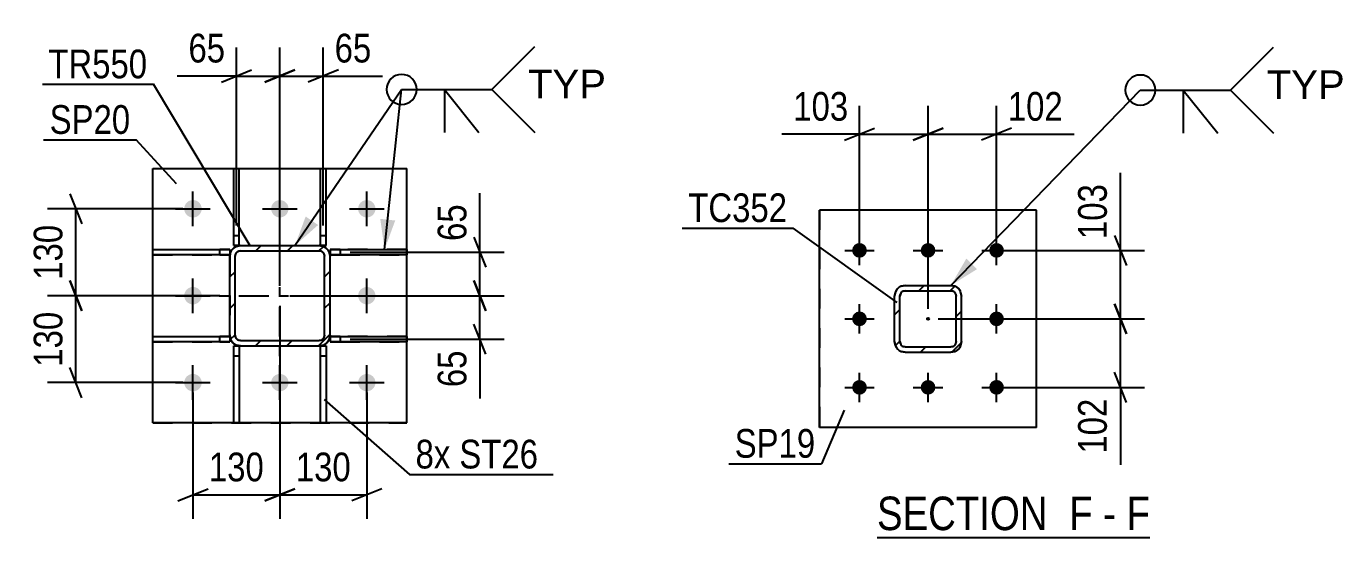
# Model space of a CAD drawing. Header units: millimetres. Extents: x -787 to 402, y -866 to -25.
# Drawn here: x -15.5 to 116, y -216.7 to -165.8 of the extents above; entities that cross this region are included whole.
import ezdxf

# ---------------------------------------------------------------- set-up
doc = ezdxf.new("R2010")
doc.units = ezdxf.units.MM
doc.linetypes.add('DXK_LINE_DOT2', pattern=[3.9198, 1.9599, -1.9599])
doc.linetypes.add('DXK_LINE_DOT3', pattern=[5.9187, 2.979, -0.9799, 0.9799, -0.9799])
doc.styles.add('Arial', font='arial.ttf', dxfattribs={"height": 0.2})
doc.styles.add('Arial Narrow', font='ARIALN.TTF', dxfattribs={"height": 0.2})

# ---------------------------------------------------------------- blocks, each defined once
blk = doc.blocks.new('Unknown-569028579-17 - 82847')
at = {"color": 6, "linetype": 'Continuous'}
blk.add_line((69.35, -216.75), (96.57, -216.75), dxfattribs=at)
at = {"color": 0, "linetype": 'Continuous'}
for points in [[(87.46, -216), (87.46, -212.5), (69.35, -212.5), (69.35, -216)], [(90.85, -216), (90.85, -212.5), (88.51, -212.5), (88.51, -216)], [(93.18, -216), (93.18, -212.5), (91.9, -212.5), (91.9, -216)], [(96.57, -216), (96.57, -212.5), (94.23, -212.5), (94.23, -216)]]:
    blk.add_wipeout(points, dxfattribs=at)
at = {"color": 7, "linetype": 'Continuous', "style": 'Arial Narrow'}
for s, p in [('SECTION ', (69.35, -216)), ('F', (88.51, -216)), ('F', (94.23, -216)), ('-', (91.9, -216))]:
    blk.add_text(s, height=3.34, dxfattribs=at).set_placement(p)
blk = doc.blocks.new('Part-569028579-82679 - 82439')
at = {"color": 2, "linetype": 'Continuous'}
for p, q in [((5.2, -197.62), (5.2, -197.62)), ((5.2, -197.62), (5.73, -197.62)), ((5.2, -205.29), (5.2, -197.62)), ((5.73, -197.62), (5.73, -197.62)), ((5.73, -197.62), (5.73, -205.29)), ((5.73, -205.29), (5.2, -205.29))]:
    blk.add_line(p, q, dxfattribs=at)
at = {"color": 7, "linetype": 'DXK_LINE_DOT2'}
for p, q in [((5.2, -197.62), (5.2, -197.62)), ((5.2, -197.62), (5.73, -197.62)), ((5.73, -197.62), (5.73, -197.62)), ((5.2, -198.62), (5.73, -198.62))]:
    blk.add_line(p, q, dxfattribs=at)
blk = doc.blocks.new('Part-569028579-82677 - 82439')
at = {"color": 2, "linetype": 'Continuous'}
for p, q in [((5.2, -187.62), (5.2, -179.95)), ((5.2, -179.95), (5.73, -179.95)), ((5.73, -187.62), (5.73, -179.95)), ((5.2, -187.62), (5.73, -187.62)), ((5.2, -187.62), (5.2, -187.62)), ((5.73, -187.62), (5.73, -187.62))]:
    blk.add_line(p, q, dxfattribs=at)
at = {"color": 7, "linetype": 'DXK_LINE_DOT2'}
for p, q in [((5.2, -186.62), (5.73, -186.62)), ((5.73, -187.62), (5.2, -187.62))]:
    blk.add_line(p, q, dxfattribs=at)
blk = doc.blocks.new('Part-569028579-82501 - 82439')
at = {"color": 2, "linetype": 'Continuous'}
for p, q in [((-2.87, -205.29), (-2.87, -179.95)), ((-2.87, -179.95), (22.46, -179.95)), ((-2.87, -179.95), (-2.87, -179.95)), ((22.46, -205.29), (22.46, -179.95)), ((22.46, -179.95), (22.46, -179.95)), ((22.46, -205.29), (-2.87, -205.29)), ((-2.87, -205.29), (-2.87, -205.29)), ((22.46, -205.29), (22.46, -205.29))]:
    blk.add_line(p, q, dxfattribs=at)
at = {"color": 7, "linetype": 'DXK_LINE_DOT2'}
for p, q in [((-2.87, -205.29), (-2.87, -179.95)), ((-2.87, -179.95), (22.46, -179.95)), ((22.46, -205.29), (22.46, -179.95)), ((-2.87, -205.29), (22.46, -205.29))]:
    blk.add_line(p, q, dxfattribs=at)
blk = doc.blocks.new('Part-569028579-82667 - 82439')
at = {"linetype": 'Continuous'}
h = blk.add_hatch(dxfattribs=at)
h.set_pattern_fill('', scale=0.7, style=0, pattern_type=0)
h.set_pattern_definition([(45, (4.8792, -196.9622), (-1.57154, 1.57154), [])])
h.paths.add_polyline_path([(4.8, -196.55), (4.88, -196.96), (5.11, -197.31), (5.46, -197.54), (5.86, -197.62), (13.73, -197.62), (14.14, -197.54), (14.49, -197.31), (14.72, -196.96), (14.8, -196.55), (14.8, -188.69), (14.72, -188.28), (14.49, -187.93), (14.14, -187.7), (13.73, -187.62), (5.86, -187.62), (5.46, -187.7), (5.11, -187.93), (4.88, -188.28), (4.8, -188.69)])
h.paths.add_polyline_path([(5.33, -188.69), (5.37, -188.48), (5.49, -188.31), (5.66, -188.19), (5.86, -188.15), (13.73, -188.15), (13.94, -188.19), (14.11, -188.31), (14.22, -188.48), (14.26, -188.69), (14.26, -196.55), (14.22, -196.76), (14.11, -196.93), (13.94, -197.05), (13.73, -197.09), (5.86, -197.09), (5.66, -197.05), (5.49, -196.93), (5.37, -196.76), (5.33, -196.55)])
at = {"color": 7, "linetype": 'DXK_LINE_DOT3'}
for p, q in [((9.8, -202.62), (9.8, -182.62)), ((-0.2, -192.62), (19.8, -192.62))]:
    blk.add_line(p, q, dxfattribs=at)
at = {"color": 7, "linetype": 'DXK_LINE_DOT2'}
for p, q in [((5.46, -187.7), (5.86, -187.62)), ((5.86, -187.62), (13.73, -187.62)), ((13.73, -187.62), (14.14, -187.7)), ((4.8, -188.69), (4.88, -188.28)), ((4.8, -188.69), (4.8, -196.55)), ((5.37, -188.48), (5.33, -188.69)), ((5.33, -196.55), (5.33, -188.69)), ((5.86, -188.15), (5.66, -188.19)), ((5.86, -188.15), (13.73, -188.15)), ((13.94, -188.19), (13.73, -188.15)), ((14.26, -188.69), (14.22, -188.48)), ((14.26, -196.55), (14.26, -188.69)), ((14.72, -188.28), (14.8, -188.69)), ((14.8, -196.55), (14.8, -188.69)), ((4.88, -196.96), (4.8, -196.55)), ((5.33, -196.55), (5.37, -196.76)), ((5.66, -197.05), (5.86, -197.09)), ((5.86, -197.09), (13.73, -197.09)), ((13.73, -197.09), (13.94, -197.05)), ((14.22, -196.76), (14.26, -196.55)), ((14.8, -196.55), (14.72, -196.96)), ((5.86, -197.62), (5.46, -197.54)), ((5.86, -197.62), (13.73, -197.62)), ((14.14, -197.54), (13.73, -197.62))]:
    blk.add_line(p, q, dxfattribs=at)
at = {"color": 2, "linetype": 'Continuous'}
for p, q in [((5.86, -187.62), (5.46, -187.7)), ((5.86, -187.62), (5.86, -187.62)), ((5.86, -187.62), (13.73, -187.62)), ((13.73, -187.62), (13.73, -187.62)), ((14.14, -187.7), (13.73, -187.62)), ((4.88, -188.28), (4.8, -188.69)), ((4.8, -188.69), (4.8, -188.69)), ((4.8, -196.55), (4.8, -188.69)), ((5.33, -188.69), (5.37, -188.48)), ((5.33, -188.69), (5.33, -188.69)), ((5.33, -196.55), (5.33, -188.69)), ((5.66, -188.19), (5.86, -188.15)), ((5.86, -188.15), (5.86, -188.15)), ((5.86, -188.15), (13.73, -188.15)), ((13.73, -188.15), (13.73, -188.15)), ((13.73, -188.15), (13.94, -188.19)), ((14.22, -188.48), (14.26, -188.69)), ((14.26, -188.69), (14.26, -188.69)), ((14.26, -196.55), (14.26, -188.69)), ((14.8, -188.69), (14.72, -188.28)), ((14.8, -188.69), (14.8, -188.69)), ((14.8, -196.55), (14.8, -188.69)), ((4.8, -196.55), (4.8, -196.55)), ((4.8, -196.55), (4.88, -196.96)), ((5.33, -196.55), (5.33, -196.55)), ((5.37, -196.76), (5.33, -196.55)), ((5.86, -197.09), (5.66, -197.05)), ((5.86, -197.09), (5.86, -197.09)), ((5.86, -197.09), (13.73, -197.09)), ((13.94, -197.05), (13.73, -197.09)), ((13.73, -197.09), (13.73, -197.09)), ((14.26, -196.55), (14.22, -196.76)), ((14.26, -196.55), (14.26, -196.55)), ((14.72, -196.96), (14.8, -196.55)), ((14.8, -196.55), (14.8, -196.55)), ((5.46, -197.54), (5.86, -197.62)), ((5.86, -197.62), (5.86, -197.62)), ((5.86, -197.62), (13.73, -197.62)), ((13.73, -197.62), (14.14, -197.54)), ((13.73, -197.62), (13.73, -197.62))]:
    blk.add_line(p, q, dxfattribs=at)
at = {"color": 7, "linetype": 'DXK_LINE_DOT2'}
for centre, radius, start, end in [((5.86, -188.69), 1.07, 112.5, 157.5), ((13.73, -188.69), 1.07, 22.5, 67.5), ((5.86, -188.69), 0.533, 112.5, 157.5), ((13.73, -188.69), 0.533, 22.5, 67.5), ((5.86, -196.55), 1.07, 202.5, 247.5), ((5.86, -196.55), 0.533, 202.5, 247.5), ((13.73, -196.55), 0.533, 292.5, 337.5), ((13.73, -196.55), 1.07, 292.5, 337.5)]:
    blk.add_arc(centre, radius, start, end, dxfattribs=at)
at = {"color": 2, "linetype": 'Continuous'}
for centre, radius, start, end in [((5.86, -188.69), 1.07, 112.5, 157.5), ((13.73, -188.69), 1.07, 22.5, 67.5), ((5.86, -188.69), 0.533, 112.5, 157.5), ((13.73, -188.69), 0.533, 22.5, 67.5), ((5.86, -196.55), 1.07, 202.5, 247.5), ((5.86, -196.55), 0.533, 202.5, 247.5), ((13.73, -196.55), 0.533, 292.5, 337.5), ((13.73, -196.55), 1.07, 292.5, 337.5)]:
    blk.add_arc(centre, radius, start, end, dxfattribs=at)
blk = doc.blocks.new('Part-569028579-82676 - 82439')
at = {"color": 2, "linetype": 'Continuous'}
for p, q in [((13.86, -187.62), (13.86, -179.95)), ((13.86, -179.95), (14.4, -179.95)), ((14.4, -187.62), (14.4, -179.95)), ((13.86, -187.62), (14.4, -187.62)), ((13.86, -187.62), (13.86, -187.62)), ((14.4, -187.62), (14.4, -187.62))]:
    blk.add_line(p, q, dxfattribs=at)
at = {"color": 7, "linetype": 'DXK_LINE_DOT2'}
for p, q in [((13.86, -186.62), (14.4, -186.62)), ((14.4, -187.62), (13.86, -187.62))]:
    blk.add_line(p, q, dxfattribs=at)
blk = doc.blocks.new('Part-569028579-82678 - 82439')
at = {"color": 2, "linetype": 'Continuous'}
for p, q in [((13.86, -197.62), (13.86, -197.62)), ((13.86, -197.62), (14.4, -197.62)), ((13.86, -205.29), (13.86, -197.62)), ((14.4, -197.62), (14.4, -197.62)), ((14.4, -197.62), (14.4, -205.29)), ((14.4, -205.29), (13.86, -205.29))]:
    blk.add_line(p, q, dxfattribs=at)
at = {"color": 7, "linetype": 'DXK_LINE_DOT2'}
for p, q in [((13.86, -197.62), (13.86, -197.62)), ((13.86, -197.62), (14.4, -197.62)), ((14.4, -197.62), (14.4, -197.62)), ((13.86, -198.62), (14.4, -198.62))]:
    blk.add_line(p, q, dxfattribs=at)
blk = doc.blocks.new('Part-569028579-82680 - 82439')
at = {"color": 2, "linetype": 'Continuous'}
for p, q in [((14.8, -188.02), (14.8, -188.02)), ((14.8, -188.02), (22.46, -188.02)), ((14.8, -188.02), (14.8, -188.55)), ((22.46, -188.55), (14.8, -188.55)), ((22.46, -188.02), (22.46, -188.55))]:
    blk.add_line(p, q, dxfattribs=at)
at = {"color": 7, "linetype": 'DXK_LINE_DOT2'}
for p, q in [((15.8, -188.02), (14.8, -188.02)), ((14.8, -188.02), (14.8, -188.02)), ((14.8, -188.55), (15.8, -188.55)), ((22.46, -188.02), (15.8, -188.02)), ((15.8, -188.02), (15.8, -188.55)), ((15.8, -188.55), (22.46, -188.55))]:
    blk.add_line(p, q, dxfattribs=at)
blk = doc.blocks.new('Part-569028579-82681 - 82439')
at = {"color": 2, "linetype": 'Continuous'}
for p, q in [((14.8, -196.69), (14.8, -196.69)), ((14.8, -196.69), (22.46, -196.69)), ((14.8, -196.69), (14.8, -197.22)), ((22.46, -196.69), (22.46, -197.22)), ((22.46, -197.22), (14.8, -197.22))]:
    blk.add_line(p, q, dxfattribs=at)
at = {"color": 7, "linetype": 'DXK_LINE_DOT2'}
for p, q in [((15.8, -196.69), (14.8, -196.69)), ((14.8, -196.69), (14.8, -196.69)), ((22.46, -196.69), (15.8, -196.69)), ((15.8, -196.69), (15.8, -197.22)), ((14.8, -197.22), (15.8, -197.22)), ((15.8, -197.22), (22.46, -197.22))]:
    blk.add_line(p, q, dxfattribs=at)
blk = doc.blocks.new('Part-569028579-82682 - 82439')
at = {"color": 2, "linetype": 'Continuous'}
for p, q in [((-2.87, -188.55), (-2.87, -188.02)), ((-2.87, -188.02), (4.8, -188.02)), ((4.8, -188.55), (-2.87, -188.55)), ((4.8, -188.02), (4.8, -188.55)), ((4.8, -188.55), (4.8, -188.55))]:
    blk.add_line(p, q, dxfattribs=at)
at = {"color": 7, "linetype": 'DXK_LINE_DOT2'}
for p, q in [((-2.87, -188.02), (3.8, -188.02)), ((-2.87, -188.55), (3.8, -188.55)), ((3.8, -188.55), (3.8, -188.02)), ((4.8, -188.02), (3.8, -188.02)), ((3.8, -188.55), (4.8, -188.55)), ((4.8, -188.02), (4.8, -188.02))]:
    blk.add_line(p, q, dxfattribs=at)
blk = doc.blocks.new('Part-569028579-82683 - 82439')
at = {"color": 2, "linetype": 'Continuous'}
for p, q in [((-2.87, -197.22), (-2.87, -196.69)), ((-2.87, -196.69), (4.8, -196.69)), ((4.8, -196.69), (4.8, -197.22)), ((4.8, -197.22), (-2.87, -197.22)), ((4.8, -197.22), (4.8, -197.22))]:
    blk.add_line(p, q, dxfattribs=at)
at = {"color": 7, "linetype": 'DXK_LINE_DOT2'}
for p, q in [((-2.87, -196.69), (3.8, -196.69)), ((3.8, -197.22), (3.8, -196.69)), ((4.8, -196.69), (3.8, -196.69)), ((4.8, -196.69), (4.8, -196.69)), ((-2.87, -197.22), (3.8, -197.22)), ((3.8, -197.22), (4.8, -197.22))]:
    blk.add_line(p, q, dxfattribs=at)
blk = doc.blocks.new('Bolt-569028579-82706 - 82439')
at = {"linetype": 'Continuous'}
for points in [[(0.26, -183.95, -1), (2, -183.95, -1)], [(8.93, -183.95, -1), (10.66, -183.95, -1)], [(17.6, -183.95, -1), (19.33, -183.95, -1)], [(0.26, -192.62, -1), (2, -192.62, -1)], [(17.6, -192.62, -1), (19.33, -192.62, -1)], [(0.26, -201.29, -1), (2, -201.29, -1)], [(8.93, -201.29, -1), (10.66, -201.29, -1)], [(17.6, -201.29, -1), (19.33, -201.29, -1)]]:
    blk.add_hatch(color=1, dxfattribs=at).paths.add_polyline_path(points)
at = {"color": 1, "linetype": 'Continuous'}
for p, q in [((1.13, -185.69), (1.13, -182.22)), ((9.8, -185.69), (9.8, -182.22)), ((18.46, -185.69), (18.46, -182.22)), ((-0.6, -183.95), (2.86, -183.95)), ((8.06, -183.95), (11.53, -183.95)), ((16.73, -183.95), (20.2, -183.95)), ((1.13, -194.35), (1.13, -190.89)), ((18.46, -194.35), (18.46, -190.89)), ((-0.6, -192.62), (2.86, -192.62)), ((16.73, -192.62), (20.2, -192.62)), ((1.13, -203.02), (1.13, -199.55)), ((9.8, -203.02), (9.8, -199.55)), ((18.46, -203.02), (18.46, -199.55)), ((-0.6, -201.29), (2.86, -201.29)), ((8.06, -201.29), (11.53, -201.29)), ((16.73, -201.29), (20.2, -201.29))]:
    blk.add_line(p, q, dxfattribs=at)
blk = doc.blocks.new('Part-569028579-82904 - 82847')
at = {"color": 2, "linetype": 'Continuous'}
for p, q in [((63.61, -205.76), (63.61, -184.1)), ((85.27, -184.1), (63.61, -184.1)), ((85.27, -205.76), (85.27, -184.1)), ((85.27, -184.1), (85.27, -184.1)), ((85.27, -205.76), (63.61, -205.76)), ((85.27, -205.76), (85.27, -205.76))]:
    blk.add_line(p, q, dxfattribs=at)
at = {"color": 7, "linetype": 'DXK_LINE_DOT2'}
for p, q in [((63.61, -184.1), (63.61, -205.76)), ((85.27, -205.76), (85.27, -184.1))]:
    blk.add_line(p, q, dxfattribs=at)
blk = doc.blocks.new('Part-569028579-83074 - 82847')
at = {"linetype": 'Continuous'}
h = blk.add_hatch(dxfattribs=at)
h.set_pattern_fill('', scale=0.7, style=0, pattern_type=0)
h.set_pattern_definition([(45, (71.1863, -197.606), (-1.57154, 1.57154), [])])
h.paths.add_polyline_path([(71.11, -197.2), (71.19, -197.61), (71.42, -197.95), (71.76, -198.18), (72.17, -198.26), (76.71, -198.26), (77.11, -198.18), (77.46, -197.95), (77.69, -197.61), (77.77, -197.2), (77.77, -192.66), (77.69, -192.26), (77.46, -191.91), (77.11, -191.68), (76.71, -191.6), (72.17, -191.6), (71.76, -191.68), (71.42, -191.91), (71.19, -192.26), (71.11, -192.66)])
h.paths.add_polyline_path([(71.64, -192.66), (71.68, -192.46), (71.79, -192.29), (71.97, -192.17), (72.17, -192.13), (76.71, -192.13), (76.91, -192.17), (77.08, -192.29), (77.2, -192.46), (77.24, -192.66), (77.24, -197.2), (77.2, -197.4), (77.08, -197.57), (76.91, -197.69), (76.71, -197.73), (72.17, -197.73), (71.97, -197.69), (71.79, -197.57), (71.68, -197.4), (71.64, -197.2)])
blk.add_hatch(color=30, dxfattribs=at).paths.add_polyline_path([(74.44, -195.03, -1), (74.44, -194.83, -1)])
at = {"color": 7, "linetype": 'DXK_LINE_DOT2'}
for p, q in [((71.76, -191.68), (72.17, -191.6)), ((72.17, -191.6), (76.71, -191.6)), ((76.71, -191.6), (77.11, -191.68)), ((71.11, -192.66), (71.19, -192.26)), ((71.11, -197.2), (71.11, -192.66)), ((71.68, -192.46), (71.64, -192.66)), ((71.64, -197.2), (71.64, -192.66)), ((72.17, -192.13), (71.97, -192.17)), ((72.17, -192.13), (76.71, -192.13)), ((76.91, -192.17), (76.71, -192.13)), ((77.24, -192.66), (77.2, -192.46)), ((77.24, -197.2), (77.24, -192.66)), ((77.69, -192.26), (77.77, -192.66)), ((77.77, -197.2), (77.77, -192.66)), ((71.19, -197.61), (71.11, -197.2)), ((71.64, -197.2), (71.68, -197.4)), ((77.2, -197.4), (77.24, -197.2)), ((77.77, -197.2), (77.69, -197.61)), ((72.17, -198.26), (71.76, -198.18)), ((71.97, -197.69), (72.17, -197.73)), ((72.17, -197.73), (76.71, -197.73)), ((72.17, -198.26), (76.71, -198.26)), ((76.71, -197.73), (76.91, -197.69)), ((77.11, -198.18), (76.71, -198.26))]:
    blk.add_line(p, q, dxfattribs=at)
at = {"color": 2, "linetype": 'Continuous'}
for p, q in [((72.17, -191.6), (71.76, -191.68)), ((72.17, -191.6), (76.71, -191.6)), ((77.11, -191.68), (76.71, -191.6)), ((71.19, -192.26), (71.11, -192.66)), ((71.11, -197.2), (71.11, -192.66)), ((71.64, -192.66), (71.68, -192.46)), ((71.64, -197.2), (71.64, -192.66)), ((71.97, -192.17), (72.17, -192.13)), ((72.17, -192.13), (76.71, -192.13)), ((76.71, -192.13), (76.91, -192.17)), ((77.2, -192.46), (77.24, -192.66)), ((77.24, -197.2), (77.24, -192.66)), ((77.77, -192.66), (77.69, -192.26)), ((77.77, -197.2), (77.77, -192.66)), ((71.11, -197.2), (71.19, -197.61)), ((71.68, -197.4), (71.64, -197.2)), ((77.24, -197.2), (77.2, -197.4)), ((77.69, -197.61), (77.77, -197.2)), ((71.76, -198.18), (72.17, -198.26)), ((72.17, -197.73), (71.97, -197.69)), ((72.17, -197.73), (76.71, -197.73)), ((72.17, -198.26), (76.71, -198.26)), ((76.91, -197.69), (76.71, -197.73)), ((76.71, -198.26), (77.11, -198.18))]:
    blk.add_line(p, q, dxfattribs=at)
at = {"color": 7, "linetype": 'DXK_LINE_DOT3'}
blk.add_line((74.44, -194.93), (74.44, -194.93), dxfattribs=at)
at = {"color": 30, "linetype": 'DXK_LINE_DOT3'}
blk.add_line((74.44, -194.93), (74.44, -194.93), dxfattribs=at)
at = {"color": 30, "linetype": 'Continuous'}
blk.add_circle((74.44, -194.93), 0.1, dxfattribs=at)
at = {"color": 7, "linetype": 'DXK_LINE_DOT2'}
for centre, radius, start, end in [((72.17, -192.66), 1.07, 112.5, 157.5), ((76.71, -192.66), 1.07, 22.5, 67.5), ((72.17, -192.66), 0.533, 112.5, 157.5), ((76.71, -192.66), 0.533, 22.5, 67.5), ((72.17, -197.2), 1.07, 202.5, 247.5), ((72.17, -197.2), 0.533, 202.5, 247.5), ((76.71, -197.2), 0.533, 292.5, 337.5), ((76.71, -197.2), 1.07, 292.5, 337.5)]:
    blk.add_arc(centre, radius, start, end, dxfattribs=at)
at = {"color": 2, "linetype": 'Continuous'}
for centre, radius, start, end in [((72.17, -192.66), 1.07, 112.5, 157.5), ((76.71, -192.66), 1.07, 22.5, 67.5), ((72.17, -192.66), 0.533, 112.5, 157.5), ((76.71, -192.66), 0.533, 22.5, 67.5), ((72.17, -197.2), 1.07, 202.5, 247.5), ((72.17, -197.2), 0.533, 202.5, 247.5), ((76.71, -197.2), 0.533, 292.5, 337.5), ((76.71, -197.2), 1.07, 292.5, 337.5)]:
    blk.add_arc(centre, radius, start, end, dxfattribs=at)
blk = doc.blocks.new('Bolt-569028579-83110 - 82847')
at = {"linetype": 'Continuous'}
for points in [[(66.87, -188.1, -1), (68.34, -188.1, -1)], [(73.71, -188.1, -1), (75.17, -188.1, -1)], [(80.54, -188.1, -1), (82.01, -188.1, -1)], [(66.87, -194.93, -1), (68.34, -194.93, -1)], [(80.54, -194.93, -1), (82.01, -194.93, -1)], [(66.87, -201.76, -1), (68.34, -201.76, -1)], [(73.71, -201.76, -1), (75.17, -201.76, -1)], [(80.54, -201.76, -1), (82.01, -201.76, -1)]]:
    blk.add_hatch(color=1, dxfattribs=at).paths.add_polyline_path(points)
at = {"color": 1, "linetype": 'Continuous'}
for p, q in [((67.61, -189.56), (67.61, -186.63)), ((74.44, -189.56), (74.44, -186.63)), ((81.27, -189.56), (81.27, -186.63)), ((66.14, -188.1), (69.07, -188.1)), ((72.97, -188.1), (75.91, -188.1)), ((79.81, -188.1), (82.74, -188.1)), ((67.61, -196.4), (67.61, -193.46)), ((81.27, -196.4), (81.27, -193.46)), ((66.14, -194.93), (69.07, -194.93)), ((79.81, -194.93), (82.74, -194.93)), ((67.61, -203.23), (67.61, -200.3)), ((74.44, -203.23), (74.44, -200.3)), ((81.27, -203.23), (81.27, -200.3)), ((66.14, -201.76), (69.07, -201.76)), ((72.97, -201.76), (75.91, -201.76)), ((79.81, -201.76), (82.74, -201.76))]:
    blk.add_line(p, q, dxfattribs=at)
blk = doc.blocks.new('StraightDimension-569028579-86217 - 82439')
at = {"color": 7, "linetype": 'Continuous'}
for p, q in [((9.8, -191.62), (9.8, -167.86)), ((14.13, -185.62), (14.13, -167.86)), ((8.3, -171.31), (11.3, -170.11)), ((9.8, -170.71), (14.13, -170.71)), ((15.63, -170.11), (12.63, -171.31)), ((14.13, -170.71), (20.04, -170.71)), ((14.13, -170.71), (20.04, -170.71))]:
    blk.add_line(p, q, dxfattribs=at)
at = {"color": 0}
blk.add_wipeout([(19.51, -169.96), (19.51, -165.76), (14.66, -165.76), (14.66, -169.96)], dxfattribs=at)
at = {"color": 3, "style": 'Arial Narrow'}
blk.add_text('65', height=2.863, dxfattribs=at).set_placement((15.26, -169.36))
blk = doc.blocks.new('StraightDimension-569028579-86254 - 82439')
at = {"color": 7, "linetype": 'Continuous'}
for p, q in [((-11.14, -182.45), (-9.94, -185.45)), ((0.13, -183.95), (-13.39, -183.95)), ((-10.54, -192.62), (-10.54, -183.95)), ((-9.94, -194.12), (-11.14, -191.12)), ((3.8, -192.62), (-13.39, -192.62))]:
    blk.add_line(p, q, dxfattribs=at)
at = {"color": 0}
blk.add_wipeout([(-11.29, -184.95), (-15.49, -184.95), (-15.49, -191.63), (-11.29, -191.63)], dxfattribs=at)
at = {"color": 3, "style": 'Arial Narrow'}
blk.add_text('130', height=2.863, rotation=90.0002, dxfattribs=at).set_placement((-11.89, -191.03))
blk = doc.blocks.new('StraightDimension-569028579-86218 - 82439')
at = {"color": 7, "linetype": 'Continuous'}
for p, q in [((5.46, -185.62), (5.46, -167.86)), ((9.8, -191.62), (9.8, -167.86)), ((5.46, -170.71), (-0.44, -170.71)), ((5.46, -170.71), (-0.44, -170.71)), ((3.96, -171.31), (6.96, -170.11)), ((5.46, -170.71), (9.8, -170.71)), ((11.3, -170.11), (8.3, -171.31))]:
    blk.add_line(p, q, dxfattribs=at)
at = {"color": 0}
blk.add_wipeout([(4.94, -169.96), (4.94, -165.76), (0.08, -165.76), (0.08, -169.96)], dxfattribs=at)
at = {"color": 3, "style": 'Arial Narrow'}
blk.add_text('65', height=2.863, dxfattribs=at).set_placement((0.68, -169.36))
blk = doc.blocks.new('StraightDimension-569028579-86255 - 82439')
at = {"color": 7, "linetype": 'Continuous'}
for p, q in [((-11.14, -191.12), (-9.94, -194.12)), ((3.8, -192.62), (-13.39, -192.62)), ((-10.54, -201.29), (-10.54, -192.62)), ((-9.94, -202.79), (-11.14, -199.79)), ((0.13, -201.29), (-13.39, -201.29))]:
    blk.add_line(p, q, dxfattribs=at)
at = {"color": 0}
blk.add_wipeout([(-11.29, -193.61), (-15.49, -193.61), (-15.49, -200.3), (-11.29, -200.3)], dxfattribs=at)
at = {"color": 3, "style": 'Arial Narrow'}
blk.add_text('130', height=2.863, rotation=90.0002, dxfattribs=at).set_placement((-11.89, -199.7))
blk = doc.blocks.new('StraightDimension-569028579-86291 - 82439')
at = {"color": 7, "linetype": 'Continuous'}
for p, q in [((29.75, -188.29), (29.75, -182.38)), ((29.75, -188.29), (29.75, -182.38)), ((29.15, -186.79), (30.35, -189.79)), ((16.8, -188.29), (32.15, -188.29)), ((29.75, -192.62), (29.75, -188.29)), ((30.35, -194.12), (29.15, -191.12)), ((10.8, -192.62), (32.15, -192.62))]:
    blk.add_line(p, q, dxfattribs=at)
at = {"color": 0}
blk.add_wipeout([(29, -182.91), (24.8, -182.91), (24.8, -187.76), (29, -187.76)], dxfattribs=at)
at = {"color": 3, "style": 'Arial Narrow'}
blk.add_text('65', height=2.863, rotation=90.0002, dxfattribs=at).set_placement((28.4, -187.16))
blk = doc.blocks.new('StraightDimension-569028579-86292 - 82439')
at = {"color": 7, "linetype": 'Continuous'}
for p, q in [((29.15, -191.12), (30.35, -194.12)), ((10.8, -192.62), (32.15, -192.62)), ((29.75, -196.95), (29.75, -192.62)), ((30.35, -198.45), (29.15, -195.45)), ((16.8, -196.95), (32.15, -196.95)), ((29.75, -196.95), (29.75, -202.86)), ((29.75, -196.95), (29.75, -202.86))]:
    blk.add_line(p, q, dxfattribs=at)
at = {"color": 0}
blk.add_wipeout([(29, -197.48), (24.8, -197.48), (24.8, -202.34), (29, -202.34)], dxfattribs=at)
at = {"color": 3, "style": 'Arial Narrow'}
blk.add_text('65', height=2.863, rotation=90.0002, dxfattribs=at).set_placement((28.4, -201.74))
blk = doc.blocks.new('StraightDimension-569028579-86381 - 82439')
at = {"color": 7, "linetype": 'Continuous'}
for p, q in [((9.8, -193.62), (9.8, -214.88)), ((18.46, -202.29), (18.46, -214.88)), ((8.3, -213.08), (11.3, -211.88)), ((9.8, -212.48), (18.46, -212.48)), ((19.96, -211.88), (16.96, -213.08))]:
    blk.add_line(p, q, dxfattribs=at)
at = {"color": 0}
blk.add_wipeout([(17.47, -211.73), (17.47, -207.53), (10.79, -207.53), (10.79, -211.73)], dxfattribs=at)
at = {"color": 3, "style": 'Arial Narrow'}
blk.add_text('130', height=2.863, dxfattribs=at).set_placement((11.39, -211.13))
blk = doc.blocks.new('StraightDimension-569028579-86382 - 82439')
at = {"color": 7, "linetype": 'Continuous'}
for p, q in [((9.8, -193.62), (9.8, -214.88)), ((1.13, -202.29), (1.13, -214.88)), ((-0.37, -213.08), (2.63, -211.88)), ((1.13, -212.48), (9.8, -212.48)), ((11.3, -211.88), (8.3, -213.08))]:
    blk.add_line(p, q, dxfattribs=at)
at = {"color": 0}
blk.add_wipeout([(8.81, -211.73), (8.81, -207.53), (2.12, -207.53), (2.12, -211.73)], dxfattribs=at)
at = {"color": 3, "style": 'Arial Narrow'}
blk.add_text('130', height=2.863, dxfattribs=at).set_placement((2.72, -211.13))
blk = doc.blocks.new('StraightDimension-569028579-86466 - 82847')
at = {"color": 7, "linetype": 'Continuous'}
for p, q in [((93.62, -188.1), (93.62, -180.36)), ((93.62, -188.1), (93.62, -180.36)), ((93.02, -186.6), (94.22, -189.6)), ((82.27, -188.1), (96.02, -188.1)), ((93.62, -194.93), (93.62, -188.1)), ((94.22, -196.43), (93.02, -193.43)), ((75.44, -194.93), (96.02, -194.93))]:
    blk.add_line(p, q, dxfattribs=at)
at = {"color": 0}
blk.add_wipeout([(92.87, -180.89), (88.67, -180.89), (88.67, -187.57), (92.87, -187.57)], dxfattribs=at)
at = {"color": 3, "style": 'Arial Narrow'}
blk.add_text('103', height=2.863, rotation=90.0002, dxfattribs=at).set_placement((92.27, -186.97))
blk = doc.blocks.new('StraightDimension-569028579-86421 - 82847')
at = {"color": 7, "linetype": 'Continuous'}
for p, q in [((74.44, -193.93), (74.44, -173.67)), ((81.27, -187.1), (81.27, -173.67)), ((72.94, -177.12), (75.94, -175.92)), ((82.77, -175.92), (79.77, -177.12)), ((74.44, -176.52), (81.27, -176.52)), ((81.27, -176.52), (89.01, -176.52)), ((81.27, -176.52), (89.01, -176.52))]:
    blk.add_line(p, q, dxfattribs=at)
at = {"color": 0}
blk.add_wipeout([(88.48, -175.77), (88.48, -171.57), (81.8, -171.57), (81.8, -175.77)], dxfattribs=at)
at = {"color": 3, "style": 'Arial Narrow'}
blk.add_text('102', height=2.863, dxfattribs=at).set_placement((82.4, -175.17))
blk = doc.blocks.new('StraightDimension-569028579-86422 - 82847')
at = {"color": 7, "linetype": 'Continuous'}
for p, q in [((67.61, -187.1), (67.61, -173.67)), ((74.44, -193.93), (74.44, -173.67)), ((66.11, -177.12), (69.11, -175.92)), ((75.94, -175.92), (72.94, -177.12)), ((67.61, -176.52), (59.87, -176.52)), ((67.61, -176.52), (59.87, -176.52)), ((67.61, -176.52), (74.44, -176.52))]:
    blk.add_line(p, q, dxfattribs=at)
at = {"color": 0}
blk.add_wipeout([(67.08, -175.77), (67.08, -171.57), (60.4, -171.57), (60.4, -175.77)], dxfattribs=at)
at = {"color": 3, "style": 'Arial Narrow'}
blk.add_text('103', height=2.863, dxfattribs=at).set_placement((61, -175.17))
blk = doc.blocks.new('StraightDimension-569028579-86467 - 82847')
at = {"color": 7, "linetype": 'Continuous'}
for p, q in [((93.02, -193.43), (94.22, -196.43)), ((75.44, -194.93), (96.02, -194.93)), ((93.62, -201.76), (93.62, -194.93)), ((94.22, -203.26), (93.02, -200.26)), ((82.27, -201.76), (96.02, -201.76)), ((93.62, -201.76), (93.62, -209.5)), ((93.62, -201.76), (93.62, -209.5))]:
    blk.add_line(p, q, dxfattribs=at)
at = {"color": 0}
blk.add_wipeout([(92.87, -202.29), (88.67, -202.29), (88.67, -208.97), (92.87, -208.97)], dxfattribs=at)
at = {"color": 3, "style": 'Arial Narrow'}
blk.add_text('102', height=2.863, rotation=90.0002, dxfattribs=at).set_placement((92.27, -208.37))
blk = doc.blocks.new('Mark-569028579-86150 - 82439')
at = {"color": 0}
blk.add_wipeout([(-3.42, -170.94), (-3.42, -167.94), (-13.29, -167.94), (-13.29, -170.94)], dxfattribs=at)
blk.add_wipeout([(-3.42, -170.94), (-3.42, -167.94), (-13.29, -167.94), (-13.29, -170.94)], dxfattribs=at)
at = {"color": 30, "linetype": 'Continuous'}
for p in [(-13.89, -171.54), (6.82, -187.65)]:
    blk.add_line(p, (-2.82, -171.54), dxfattribs=at)
at = {"color": 3, "style": 'Arial Narrow'}
blk.add_text('TR550', height=2.863, dxfattribs=at).set_placement((-13.29, -170.94))
blk = doc.blocks.new('MarkSet-569028579-86193 - 82439')
at = {"color": 0}
for points in [[(26.8, -209.85), (26.8, -206.85), (23.33, -206.85), (23.33, -209.85)], [(35.55, -209.85), (35.55, -206.85), (27.7, -206.85), (27.7, -209.85)]]:
    blk.add_wipeout(points, dxfattribs=at)
for points in [[(26.8, -209.85), (26.8, -206.85), (23.33, -206.85), (23.33, -209.85)], [(35.55, -209.85), (35.55, -206.85), (27.7, -206.85), (27.7, -209.85)]]:
    blk.add_wipeout(points, dxfattribs=at)
at = {"color": 30, "linetype": 'Continuous'}
for p, q in [((14.2, -202.97), (22.73, -210.45)), ((22.73, -210.45), (37.05, -210.45))]:
    blk.add_line(p, q, dxfattribs=at)
at = {"color": 3, "style": 'Arial Narrow'}
for s, p in [('8x', (23.33, -209.85)), ('ST26', (27.7, -209.85))]:
    blk.add_text(s, height=2.863, dxfattribs=at).set_placement(p)
blk = doc.blocks.new('Mark-569028579-86206 - 82439')
at = {"color": 0}
blk.add_wipeout([(-5.12, -176.48), (-5.12, -173.48), (-13.16, -173.48), (-13.16, -176.48)], dxfattribs=at)
blk.add_wipeout([(-5.12, -176.48), (-5.12, -173.48), (-13.16, -173.48), (-13.16, -176.48)], dxfattribs=at)
at = {"color": 30, "linetype": 'Continuous'}
for p in [(-13.76, -177.08), (-0.52, -181.48)]:
    blk.add_line(p, (-4.52, -177.08), dxfattribs=at)
at = {"color": 3, "style": 'Arial Narrow'}
blk.add_text('SP20', height=2.863, dxfattribs=at).set_placement((-13.16, -176.48))
blk = doc.blocks.new('WeldMark-569028579-86551 - 82439')
at = {"linetype": 'Continuous'}
for points in [[(13.61, -185.57), (11.3, -187.62), (12.37, -184.72)], [(21.3, -185.12), (20.24, -188.02), (19.81, -184.96)]]:
    blk.add_hatch(color=30, dxfattribs=at).paths.add_polyline_path(points)
at = {"color": 30, "linetype": 'Continuous'}
for p, q in [((11.3, -187.62), (21.94, -172.05)), ((20.24, -188.02), (21.94, -172.05)), ((21.94, -172.05), (30.94, -172.05))]:
    blk.add_line(p, q, dxfattribs=at)
at = {"color": 3, "linetype": 'Continuous'}
for q in [(29.65, -176.33), (26.22, -176.33)]:
    blk.add_line((26.22, -172.05), q, dxfattribs=at)
for start, end in [(90, 270), (270, 90)]:
    blk.add_arc((21.94, -172.05), 1.5, start, end, dxfattribs=at)
at = {"color": 0, "linetype": 'Continuous'}
blk.add_wipeout([(42.31, -172.95), (42.31, -169.95), (34.54, -169.95), (34.54, -172.95)], dxfattribs=at)
blk.add_wipeout([(42.31, -172.95), (42.31, -169.95), (34.54, -169.95), (34.54, -172.95)], dxfattribs=at)
at = {"color": 3, "linetype": 'Continuous'}
for q in [(35.22, -167.76), (35.22, -176.33)]:
    blk.add_line((30.94, -172.05), q, dxfattribs=at)
at = {"color": 3, "linetype": 'Continuous', "style": 'Arial'}
blk.add_text('TYP', height=2.865, dxfattribs=at).set_placement((34.54, -172.95))
blk = doc.blocks.new('WeldMark-569028579-86596 - 82847')
at = {"linetype": 'Continuous'}
blk.add_hatch(color=30, dxfattribs=at).paths.add_polyline_path([(79.33, -189.97), (76.71, -191.6), (78.26, -188.92)])
at = {"color": 30, "linetype": 'Continuous'}
for p, q in [((76.71, -191.6), (95.61, -172.11)), ((95.61, -172.11), (104.61, -172.11))]:
    blk.add_line(p, q, dxfattribs=at)
at = {"color": 3, "linetype": 'Continuous'}
for q in [(103.33, -176.4), (99.9, -176.4)]:
    blk.add_line((99.9, -172.11), q, dxfattribs=at)
for start, end in [(90, 270), (270, 90)]:
    blk.add_arc((95.61, -172.11), 1.5, start, end, dxfattribs=at)
at = {"color": 0, "linetype": 'Continuous'}
blk.add_wipeout([(115.99, -173.01), (115.99, -170.01), (108.21, -170.01), (108.21, -173.01)], dxfattribs=at)
blk.add_wipeout([(115.99, -173.01), (115.99, -170.01), (108.21, -170.01), (108.21, -173.01)], dxfattribs=at)
at = {"color": 3, "linetype": 'Continuous'}
for q in [(108.9, -167.83), (108.9, -176.4)]:
    blk.add_line((104.61, -172.11), q, dxfattribs=at)
at = {"color": 3, "linetype": 'Continuous', "style": 'Arial'}
blk.add_text('TYP', height=2.865, dxfattribs=at).set_placement((108.21, -173.01))
blk = doc.blocks.new('Mark-569028579-86513 - 82847')
at = {"color": 0}
blk.add_wipeout([(60.4, -185.28), (60.4, -182.28), (50.53, -182.28), (50.53, -185.28)], dxfattribs=at)
blk.add_wipeout([(60.4, -185.28), (60.4, -182.28), (50.53, -182.28), (50.53, -185.28)], dxfattribs=at)
at = {"color": 30, "linetype": 'Continuous'}
for p in [(49.93, -185.88), (71.37, -193.3)]:
    blk.add_line(p, (61, -185.88), dxfattribs=at)
at = {"color": 3, "style": 'Arial Narrow'}
blk.add_text('TC352', height=2.863, dxfattribs=at).set_placement((50.53, -185.28))
blk = doc.blocks.new('Mark-569028579-86510 - 82847')
at = {"color": 0}
blk.add_wipeout([(63.2, -208.78), (63.2, -205.78), (55.16, -205.78), (55.16, -208.78)], dxfattribs=at)
blk.add_wipeout([(63.2, -208.78), (63.2, -205.78), (55.16, -205.78), (55.16, -208.78)], dxfattribs=at)
at = {"color": 30, "linetype": 'Continuous'}
for p in [(66.06, -204.05), (54.56, -209.38)]:
    blk.add_line(p, (63.8, -209.38), dxfattribs=at)
at = {"color": 3, "style": 'Arial Narrow'}
blk.add_text('SP19', height=2.863, dxfattribs=at).set_placement((55.16, -208.78))

msp = doc.modelspace()

# ---------------------------------------------------------------- block references
for name in ['Part-569028579-82501 - 82439', 'Part-569028579-82677 - 82439', 'Part-569028579-82676 - 82439', 'Bolt-569028579-82706 - 82439', 'Part-569028579-82667 - 82439', 'Part-569028579-82904 - 82847', 'Bolt-569028579-83110 - 82847', 'Part-569028579-82682 - 82439', 'Part-569028579-82680 - 82439', 'Part-569028579-83074 - 82847', 'Part-569028579-82683 - 82439', 'Part-569028579-82681 - 82439', 'Part-569028579-82679 - 82439', 'Part-569028579-82678 - 82439', 'Unknown-569028579-17 - 82847']:
    msp.add_blockref(name, (0, 0))

# ---------------------------------------------------------------- next in the draw order: block references
for name in ['StraightDimension-569028579-86217 - 82439', 'StraightDimension-569028579-86466 - 82847', 'StraightDimension-569028579-86254 - 82439', 'Mark-569028579-86510 - 82847']:
    msp.add_blockref(name, (0, 0))

# ---------------------------------------------------------------- next in the draw order: block references
for name in ['StraightDimension-569028579-86218 - 82439', 'StraightDimension-569028579-86421 - 82847']:
    msp.add_blockref(name, (0, 0))

# ---------------------------------------------------------------- next in the draw order: block references
for name in ['Mark-569028579-86150 - 82439', 'WeldMark-569028579-86596 - 82847', 'StraightDimension-569028579-86422 - 82847', 'StraightDimension-569028579-86291 - 82439', 'StraightDimension-569028579-86255 - 82439']:
    msp.add_blockref(name, (0, 0))

# ---------------------------------------------------------------- next in the draw order: block references
for name in ['WeldMark-569028579-86551 - 82439', 'Mark-569028579-86206 - 82439', 'Mark-569028579-86513 - 82847', 'StraightDimension-569028579-86292 - 82439', 'StraightDimension-569028579-86467 - 82847']:
    msp.add_blockref(name, (0, 0))

# ---------------------------------------------------------------- next in the draw order: block references
msp.add_blockref('StraightDimension-569028579-86381 - 82439', (0, 0))

# ---------------------------------------------------------------- next in the draw order: block references
for name in ['StraightDimension-569028579-86382 - 82439', 'MarkSet-569028579-86193 - 82439']:
    msp.add_blockref(name, (0, 0))

doc.saveas('drawing.dxf')
